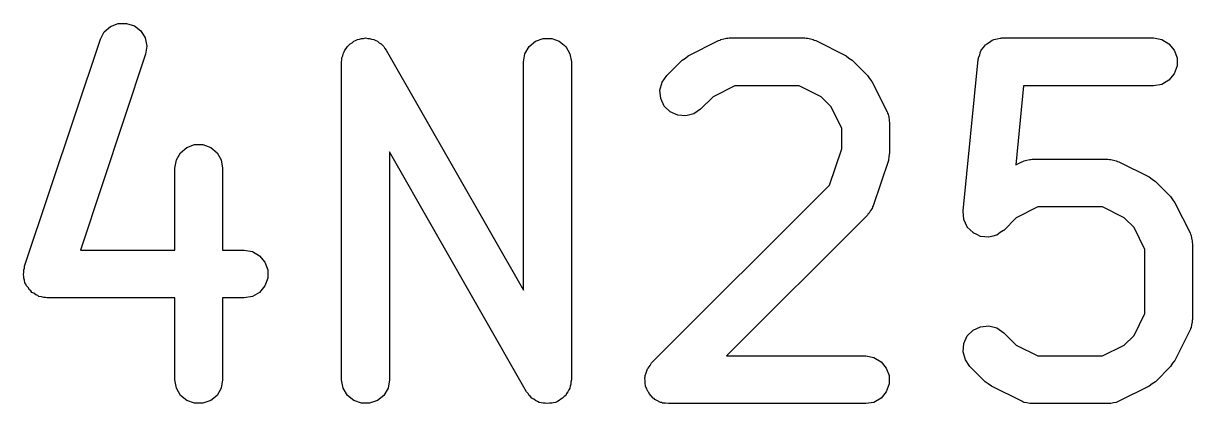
# Model space of a CAD drawing. Extents: x 10 to 287, y -200 to -10.
# Drawn here: x 188.163 to 191.837, y -112.257 to -111.061 of the extents above; entities that cross this region are included whole.
import ezdxf

# ---------------------------------------------------------------- set-up
doc = ezdxf.new("R2010")
doc.units = 0
doc.header["$MEASUREMENT"] = 0
doc.layers.add('BLACK', color=7, linetype='CONTINUOUS')

msp = doc.modelspace()

# ---------------------------------------------------------------- linework, layer by layer
at = {"layer": 'Black'}
for p, q in [((188.437, -111.071), (188.461, -111.061)), ((188.461, -111.061), (188.487, -111.061)), ((188.487, -111.061), (188.512, -111.069)), ((188.405, -111.111), (188.417, -111.088)), ((188.417, -111.088), (188.437, -111.071)), ((188.512, -111.069), (188.532, -111.085)), ((188.532, -111.085), (188.546, -111.107)), ((188.167, -111.825), (188.405, -111.111)), ((188.546, -111.107), (188.551, -111.133)), ((188.551, -111.133), (188.547, -111.158)), ((189.177, -111.14), (189.181, -111.134)), ((189.181, -111.134), (189.186, -111.13)), ((189.186, -111.13), (189.19, -111.125)), ((189.19, -111.125), (189.196, -111.122)), ((189.196, -111.122), (189.201, -111.117)), ((189.201, -111.117), (189.207, -111.115)), ((189.207, -111.115), (189.213, -111.112)), ((189.213, -111.112), (189.219, -111.111)), ((189.219, -111.111), (189.225, -111.109)), ((189.225, -111.109), (189.232, -111.109)), ((189.232, -111.109), (189.238, -111.107)), ((189.238, -111.107), (189.245, -111.109)), ((189.245, -111.109), (189.251, -111.109)), ((189.251, -111.109), (189.257, -111.111)), ((189.257, -111.111), (189.264, -111.112)), ((189.264, -111.112), (189.27, -111.115)), ((189.27, -111.115), (189.276, -111.117)), ((189.276, -111.117), (189.281, -111.122)), ((189.281, -111.122), (189.287, -111.125)), ((189.287, -111.125), (189.291, -111.13)), ((189.291, -111.13), (189.296, -111.134)), ((189.296, -111.134), (189.299, -111.14)), ((189.739, -111.157), (189.752, -111.134)), ((189.752, -111.134), (189.772, -111.117)), ((189.772, -111.117), (189.796, -111.109)), ((189.796, -111.109), (189.823, -111.109)), ((189.823, -111.109), (189.847, -111.117)), ((189.847, -111.117), (189.867, -111.134)), ((189.867, -111.134), (189.88, -111.157)), ((190.252, -111.163), (190.347, -111.115)), ((190.347, -111.115), (190.352, -111.114)), ((190.352, -111.114), (190.355, -111.112)), ((190.355, -111.112), (190.364, -111.11)), ((190.364, -111.11), (190.372, -111.108)), ((190.372, -111.108), (190.377, -111.108)), ((190.377, -111.108), (190.381, -111.107)), ((190.381, -111.107), (190.619, -111.107)), ((190.619, -111.107), (190.623, -111.108)), ((190.623, -111.108), (190.628, -111.108)), ((190.628, -111.108), (190.636, -111.11)), ((190.636, -111.11), (190.645, -111.112)), ((190.645, -111.112), (190.648, -111.114)), ((190.648, -111.114), (190.653, -111.115)), ((190.653, -111.115), (190.748, -111.163)), ((191.173, -111.145), (191.18, -111.137)), ((191.18, -111.137), (191.186, -111.129)), ((191.186, -111.129), (191.188, -111.127)), ((191.188, -111.127), (191.19, -111.125)), ((191.19, -111.125), (191.199, -111.12)), ((191.199, -111.12), (191.207, -111.114)), ((191.207, -111.114), (191.21, -111.113)), ((191.21, -111.113), (191.212, -111.112)), ((191.212, -111.112), (191.223, -111.11)), ((191.223, -111.11), (191.232, -111.108)), ((191.232, -111.108), (191.235, -111.108)), ((191.235, -111.108), (191.238, -111.107)), ((191.238, -111.107), (191.714, -111.107)), ((191.714, -111.107), (191.74, -111.112)), ((191.74, -111.112), (191.762, -111.125)), ((191.762, -111.125), (191.779, -111.145)), ((188.547, -111.158), (188.342, -111.774)), ((189.164, -111.169), (189.167, -111.163)), ((189.164, -111.176), (189.164, -111.169)), ((189.167, -111.163), (189.168, -111.157)), ((189.168, -111.157), (189.171, -111.151)), ((189.171, -111.151), (189.173, -111.145)), ((189.173, -111.145), (189.177, -111.14)), ((189.299, -111.14), (189.303, -111.145)), ((189.303, -111.145), (189.735, -111.9)), ((189.735, -111.182), (189.739, -111.157)), ((189.88, -111.157), (189.885, -111.182)), ((190.233, -111.177), (190.243, -111.17)), ((190.243, -111.17), (190.252, -111.163)), ((190.748, -111.163), (190.757, -111.17)), ((190.757, -111.17), (190.767, -111.177)), ((191.116, -111.651), (191.163, -111.175)), ((191.163, -111.175), (191.164, -111.172)), ((191.164, -111.169), (191.168, -111.16)), ((191.164, -111.172), (191.164, -111.169)), ((191.168, -111.16), (191.171, -111.15)), ((191.171, -111.15), (191.172, -111.148)), ((191.172, -111.148), (191.173, -111.145)), ((191.779, -111.145), (191.788, -111.169)), ((191.788, -111.169), (191.788, -111.195)), ((189.163, -111.182), (189.164, -111.176)), ((189.163, -112.182), (189.163, -111.182)), ((189.735, -111.9), (189.735, -111.182)), ((189.885, -111.182), (189.885, -112.182)), ((190.185, -111.225), (190.233, -111.177)), ((190.767, -111.177), (190.815, -111.225)), ((191.788, -111.195), (191.779, -111.22)), ((190.163, -111.271), (190.17, -111.246)), ((190.17, -111.246), (190.185, -111.225)), ((190.815, -111.225), (190.822, -111.234)), ((190.822, -111.234), (190.829, -111.244)), ((190.829, -111.244), (190.877, -111.339)), ((191.762, -111.24), (191.74, -111.253)), ((191.779, -111.22), (191.762, -111.24)), ((190.166, -111.297), (190.163, -111.271)), ((190.399, -111.257), (190.33, -111.292)), ((190.601, -111.257), (190.399, -111.257)), ((190.67, -111.292), (190.601, -111.257)), ((191.306, -111.257), (191.281, -111.506)), ((191.714, -111.257), (191.306, -111.257)), ((191.74, -111.253), (191.714, -111.257)), ((190.177, -111.321), (190.166, -111.297)), ((190.195, -111.339), (190.177, -111.321)), ((190.33, -111.292), (190.291, -111.331)), ((190.7, -111.322), (190.67, -111.292)), ((190.735, -111.391), (190.7, -111.322)), ((190.219, -111.35), (190.195, -111.339)), ((190.245, -111.352), (190.219, -111.35)), ((190.27, -111.346), (190.245, -111.352)), ((190.291, -111.331), (190.27, -111.346)), ((190.877, -111.339), (190.878, -111.343)), ((190.878, -111.343), (190.88, -111.347)), ((190.88, -111.347), (190.882, -111.356)), ((190.882, -111.356), (190.884, -111.364)), ((190.735, -111.456), (190.735, -111.391)), ((190.884, -111.364), (190.884, -111.369)), ((190.884, -111.369), (190.885, -111.373)), ((190.885, -111.373), (190.885, -111.468)), ((188.644, -111.49), (188.657, -111.468)), ((188.657, -111.468), (188.677, -111.451)), ((188.677, -111.451), (188.701, -111.442)), ((188.701, -111.442), (188.727, -111.442)), ((188.727, -111.442), (188.752, -111.451)), ((188.752, -111.451), (188.772, -111.468)), ((188.772, -111.468), (188.785, -111.49)), ((189.744, -112.22), (189.313, -111.465)), ((189.313, -111.465), (189.313, -112.182)), ((190.696, -111.57), (190.735, -111.456)), ((190.885, -111.468), (190.882, -111.48)), ((188.639, -111.516), (188.644, -111.49)), ((188.785, -111.49), (188.789, -111.516)), ((190.881, -111.492), (190.833, -111.635)), ((190.882, -111.48), (190.881, -111.492)), ((191.281, -111.506), (191.3, -111.496)), ((191.3, -111.496), (191.304, -111.495)), ((191.304, -111.495), (191.308, -111.493)), ((191.308, -111.493), (191.316, -111.491)), ((191.316, -111.491), (191.325, -111.489)), ((191.325, -111.489), (191.329, -111.489)), ((191.329, -111.489), (191.333, -111.488)), ((191.333, -111.488), (191.571, -111.488)), ((191.571, -111.488), (191.576, -111.489)), ((191.576, -111.489), (191.58, -111.489)), ((191.58, -111.489), (191.588, -111.491)), ((191.588, -111.491), (191.597, -111.493)), ((191.597, -111.493), (191.601, -111.495)), ((191.601, -111.495), (191.605, -111.496)), ((191.605, -111.496), (191.7, -111.544)), ((188.639, -111.774), (188.639, -111.516)), ((188.789, -111.516), (188.789, -111.774)), ((190.137, -112.129), (190.696, -111.57)), ((191.7, -111.544), (191.71, -111.551)), ((191.71, -111.551), (191.72, -111.558)), ((191.72, -111.558), (191.767, -111.606)), ((191.767, -111.606), (191.774, -111.615)), ((191.774, -111.615), (191.781, -111.625)), ((190.825, -111.65), (190.821, -111.658)), ((190.83, -111.643), (190.825, -111.65)), ((190.831, -111.638), (190.83, -111.643)), ((190.833, -111.635), (190.831, -111.638)), ((191.116, -111.652), (191.116, -111.651)), ((191.117, -111.665), (191.116, -111.652)), ((191.116, -111.652), (191.116, -111.652)), ((191.351, -111.638), (191.283, -111.673)), ((191.554, -111.638), (191.351, -111.638)), ((191.622, -111.673), (191.554, -111.638)), ((191.781, -111.625), (191.829, -111.72)), ((190.815, -111.664), (190.372, -112.107)), ((190.817, -111.66), (190.815, -111.664)), ((190.821, -111.658), (190.817, -111.66)), ((191.118, -111.677), (191.117, -111.665)), ((191.118, -111.678), (191.118, -111.677)), ((191.123, -111.689), (191.118, -111.678)), ((191.118, -111.678), (191.118, -111.678)), ((191.129, -111.701), (191.123, -111.689)), ((191.283, -111.673), (191.244, -111.712)), ((191.653, -111.703), (191.622, -111.673)), ((191.129, -111.702), (191.129, -111.701)), ((191.129, -111.701), (191.129, -111.701)), ((191.138, -111.71), (191.129, -111.702)), ((191.147, -111.719), (191.138, -111.71)), ((191.147, -111.72), (191.147, -111.719)), ((191.159, -111.725), (191.147, -111.72)), ((191.147, -111.72), (191.147, -111.72)), ((191.17, -111.731), (191.159, -111.725)), ((191.232, -111.719), (191.222, -111.727)), ((191.243, -111.712), (191.232, -111.719)), ((191.244, -111.712), (191.243, -111.712)), ((191.243, -111.712), (191.243, -111.712)), ((191.687, -111.772), (191.653, -111.703)), ((191.829, -111.72), (191.83, -111.724)), ((191.83, -111.724), (191.832, -111.728)), ((191.171, -111.731), (191.17, -111.731)), ((191.184, -111.732), (191.171, -111.731)), ((191.171, -111.731), (191.171, -111.731)), ((191.196, -111.733), (191.184, -111.732)), ((191.197, -111.733), (191.196, -111.733)), ((191.209, -111.73), (191.197, -111.733)), ((191.197, -111.733), (191.197, -111.733)), ((191.221, -111.727), (191.209, -111.73)), ((191.222, -111.727), (191.221, -111.727)), ((191.222, -111.727), (191.222, -111.727)), ((191.832, -111.728), (191.834, -111.737)), ((191.834, -111.737), (191.836, -111.745)), ((191.836, -111.745), (191.836, -111.75)), ((191.836, -111.75), (191.837, -111.754)), ((191.837, -111.754), (191.837, -111.992)), ((188.342, -111.774), (188.639, -111.774)), ((188.789, -111.774), (188.857, -111.774)), ((188.857, -111.774), (188.883, -111.779)), ((188.883, -111.779), (188.905, -111.792)), ((188.905, -111.792), (188.922, -111.812)), ((191.687, -111.974), (191.687, -111.772)), ((188.164, -111.836), (188.166, -111.831)), ((188.164, -111.844), (188.164, -111.836)), ((188.166, -111.831), (188.167, -111.825)), ((188.922, -111.812), (188.931, -111.836)), ((188.931, -111.836), (188.931, -111.862)), ((188.163, -111.851), (188.164, -111.844)), ((188.164, -111.857), (188.163, -111.851)), ((188.164, -111.862), (188.164, -111.857)), ((188.167, -111.869), (188.164, -111.862)), ((188.168, -111.877), (188.167, -111.869)), ((188.931, -111.862), (188.922, -111.887)), ((188.171, -111.881), (188.168, -111.877)), ((188.173, -111.887), (188.171, -111.881)), ((188.178, -111.892), (188.173, -111.887)), ((188.182, -111.899), (188.178, -111.892)), ((188.186, -111.902), (188.182, -111.899)), ((188.19, -111.907), (188.186, -111.902)), ((188.196, -111.91), (188.19, -111.907)), ((188.202, -111.915), (188.196, -111.91)), ((188.905, -111.907), (188.883, -111.92)), ((188.922, -111.887), (188.905, -111.907)), ((188.208, -111.917), (188.202, -111.915)), ((188.212, -111.92), (188.208, -111.917)), ((188.22, -111.921), (188.212, -111.92)), ((188.227, -111.923), (188.22, -111.921)), ((188.233, -111.923), (188.227, -111.923)), ((188.238, -111.924), (188.233, -111.923)), ((188.639, -111.924), (188.238, -111.924)), ((188.639, -112.182), (188.639, -111.924)), ((188.857, -111.924), (188.789, -111.924)), ((188.789, -111.924), (188.789, -112.182)), ((188.883, -111.92), (188.857, -111.924)), ((191.653, -112.043), (191.687, -111.974)), ((191.147, -112.026), (191.171, -112.015)), ((191.171, -112.015), (191.197, -112.012)), ((191.197, -112.012), (191.222, -112.019)), ((191.222, -112.019), (191.244, -112.034)), ((191.832, -112.018), (191.83, -112.021)), ((191.834, -112.009), (191.832, -112.018)), ((191.836, -112), (191.834, -112.009)), ((191.837, -111.992), (191.836, -111.996)), ((191.836, -111.996), (191.836, -112)), ((191.118, -112.068), (191.129, -112.044)), ((191.129, -112.044), (191.147, -112.026)), ((191.244, -112.034), (191.283, -112.073)), ((191.622, -112.073), (191.653, -112.043)), ((191.829, -112.025), (191.781, -112.121)), ((191.83, -112.021), (191.829, -112.025)), ((191.116, -112.094), (191.118, -112.068)), ((191.283, -112.073), (191.351, -112.107)), ((191.554, -112.107), (191.622, -112.073)), ((190.132, -112.137), (190.137, -112.129)), ((190.372, -112.107), (190.81, -112.107)), ((190.81, -112.107), (190.835, -112.112)), ((190.835, -112.112), (190.858, -112.125)), ((190.858, -112.125), (190.874, -112.145)), ((191.123, -112.119), (191.116, -112.094)), ((191.137, -112.14), (191.123, -112.119)), ((191.351, -112.107), (191.554, -112.107)), ((191.774, -112.13), (191.767, -112.14)), ((191.781, -112.121), (191.774, -112.13)), ((190.117, -112.169), (190.12, -112.16)), ((190.12, -112.16), (190.123, -112.151)), ((190.123, -112.151), (190.124, -112.148)), ((190.124, -112.148), (190.126, -112.145)), ((190.126, -112.145), (190.132, -112.137)), ((190.874, -112.145), (190.883, -112.169)), ((191.185, -112.188), (191.137, -112.14)), ((191.767, -112.14), (191.72, -112.188)), ((188.644, -112.208), (188.639, -112.182)), ((188.789, -112.182), (188.785, -112.208)), ((189.168, -112.208), (189.163, -112.182)), ((189.313, -112.182), (189.309, -112.208)), ((189.881, -112.202), (189.88, -112.208)), ((189.883, -112.196), (189.881, -112.202)), ((189.885, -112.182), (189.883, -112.189)), ((189.883, -112.189), (189.883, -112.196)), ((190.116, -112.176), (190.117, -112.173)), ((190.117, -112.186), (190.116, -112.176)), ((190.117, -112.173), (190.117, -112.169)), ((190.117, -112.195), (190.117, -112.186)), ((190.118, -112.199), (190.117, -112.195)), ((190.118, -112.202), (190.118, -112.199)), ((190.122, -112.211), (190.118, -112.202)), ((190.883, -112.195), (190.874, -112.22)), ((190.883, -112.169), (190.883, -112.195)), ((191.195, -112.195), (191.185, -112.188)), ((191.205, -112.202), (191.195, -112.195)), ((191.3, -112.249), (191.205, -112.202)), ((191.7, -112.202), (191.605, -112.249)), ((191.71, -112.195), (191.7, -112.202)), ((191.72, -112.188), (191.71, -112.195)), ((188.657, -112.231), (188.644, -112.208)), ((188.677, -112.247), (188.657, -112.231)), ((188.772, -112.231), (188.752, -112.247)), ((188.785, -112.208), (188.772, -112.231)), ((189.181, -112.231), (189.168, -112.208)), ((189.201, -112.247), (189.181, -112.231)), ((189.296, -112.231), (189.276, -112.247)), ((189.309, -112.208), (189.296, -112.231)), ((189.749, -112.225), (189.744, -112.22)), ((189.752, -112.231), (189.749, -112.225)), ((189.757, -112.235), (189.752, -112.231)), ((189.761, -112.24), (189.757, -112.235)), ((189.767, -112.243), (189.761, -112.24)), ((189.857, -112.24), (189.852, -112.243)), ((189.862, -112.235), (189.857, -112.24)), ((189.867, -112.231), (189.862, -112.235)), ((189.87, -112.225), (189.867, -112.231)), ((189.874, -112.22), (189.87, -112.225)), ((189.877, -112.214), (189.874, -112.22)), ((189.88, -112.208), (189.877, -112.214)), ((190.126, -112.22), (190.122, -112.211)), ((190.128, -112.222), (190.126, -112.22)), ((190.129, -112.225), (190.128, -112.222)), ((190.136, -112.232), (190.129, -112.225)), ((190.142, -112.24), (190.136, -112.232)), ((190.145, -112.241), (190.142, -112.24)), ((190.858, -112.24), (190.835, -112.253)), ((190.874, -112.22), (190.858, -112.24)), ((188.701, -112.256), (188.677, -112.247)), ((188.727, -112.256), (188.701, -112.256)), ((188.752, -112.247), (188.727, -112.256)), ((189.225, -112.256), (189.201, -112.247)), ((189.251, -112.256), (189.225, -112.256)), ((189.276, -112.247), (189.251, -112.256)), ((189.772, -112.247), (189.767, -112.243)), ((189.778, -112.25), (189.772, -112.247)), ((189.784, -112.253), (189.778, -112.25)), ((189.79, -112.254), (189.784, -112.253)), ((189.796, -112.256), (189.79, -112.254)), ((189.803, -112.256), (189.796, -112.256)), ((189.809, -112.257), (189.803, -112.256)), ((189.816, -112.256), (189.809, -112.257)), ((189.823, -112.256), (189.816, -112.256)), ((189.829, -112.254), (189.823, -112.256)), ((189.835, -112.253), (189.829, -112.254)), ((189.841, -112.25), (189.835, -112.253)), ((189.847, -112.247), (189.841, -112.25)), ((189.852, -112.243), (189.847, -112.247)), ((190.147, -112.244), (190.145, -112.241)), ((190.156, -112.248), (190.147, -112.244)), ((190.165, -112.253), (190.156, -112.248)), ((190.168, -112.253), (190.165, -112.253)), ((190.171, -112.255), (190.168, -112.253)), ((190.181, -112.256), (190.171, -112.255)), ((190.19, -112.257), (190.181, -112.256)), ((190.81, -112.257), (190.19, -112.257)), ((190.835, -112.253), (190.81, -112.257)), ((191.304, -112.251), (191.3, -112.249)), ((191.308, -112.253), (191.304, -112.251)), ((191.316, -112.254), (191.308, -112.253)), ((191.325, -112.257), (191.316, -112.254)), ((191.329, -112.257), (191.325, -112.257)), ((191.333, -112.257), (191.329, -112.257)), ((191.571, -112.257), (191.333, -112.257)), ((191.576, -112.257), (191.571, -112.257)), ((191.58, -112.257), (191.576, -112.257)), ((191.588, -112.254), (191.58, -112.257)), ((191.597, -112.253), (191.588, -112.254)), ((191.601, -112.251), (191.597, -112.253)), ((191.605, -112.249), (191.601, -112.251))]:
    msp.add_line(p, q, dxfattribs=at)

doc.saveas('drawing.dxf')
